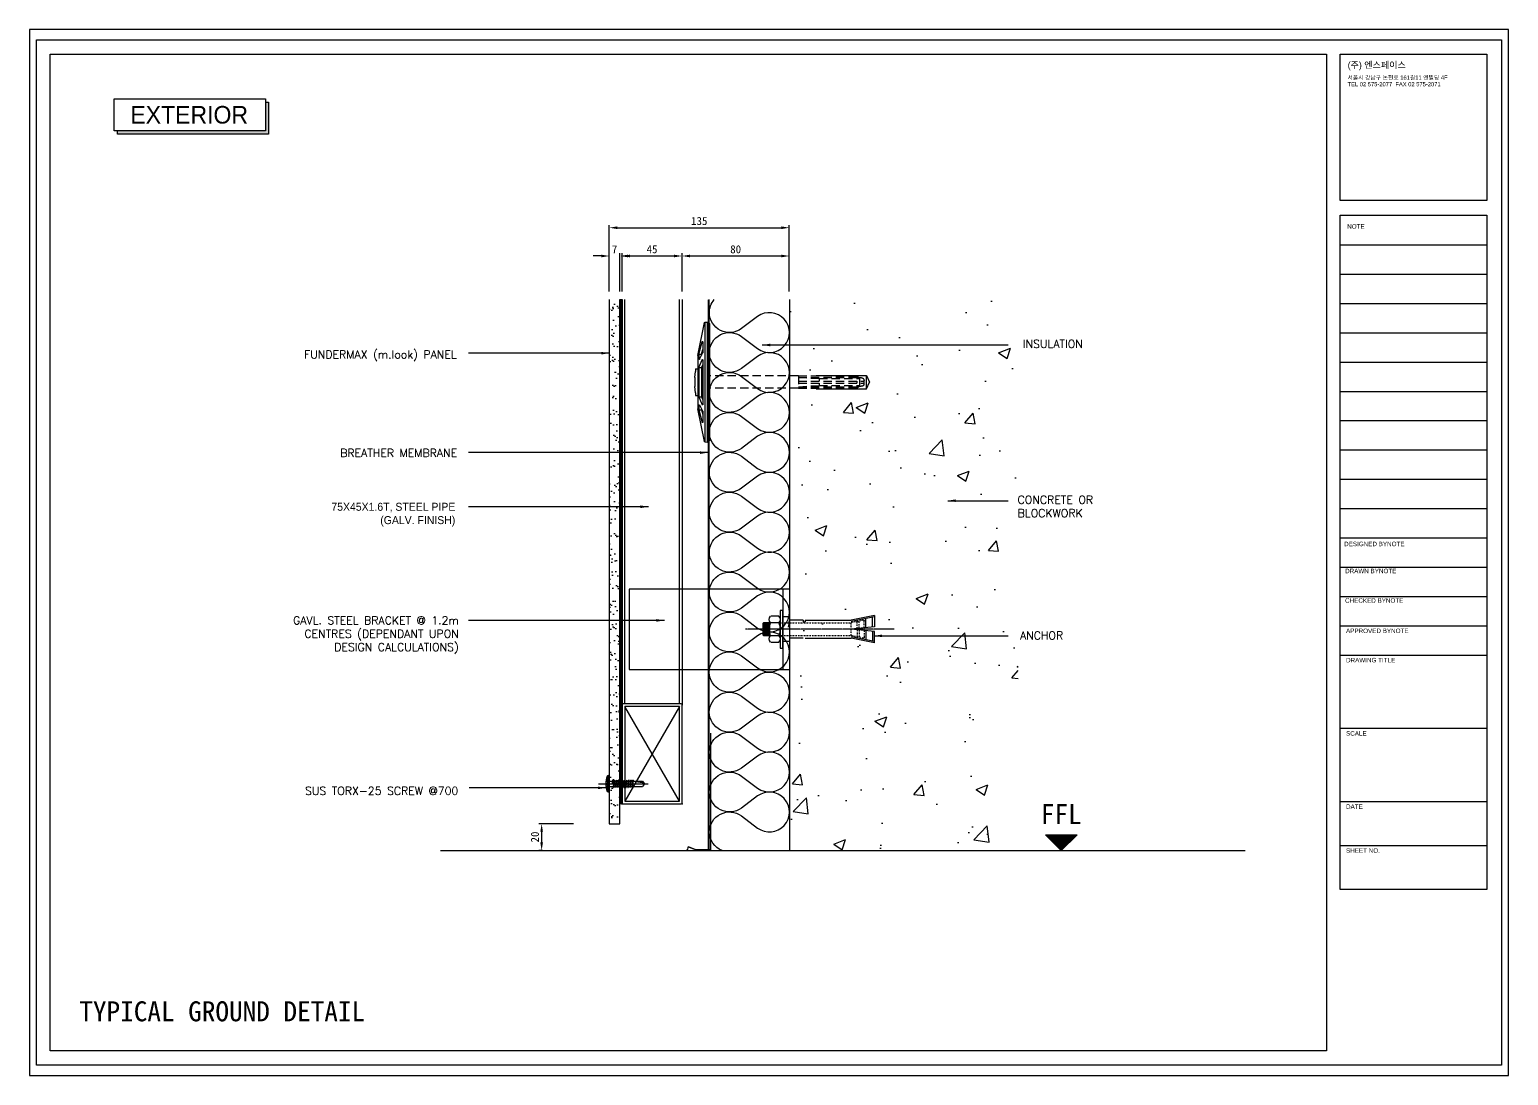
# Model space of a CAD drawing. Header units: millimetres. Extents: x 6755 to 21493, y 282 to 5565.
# Drawn here: x 7863 to 8972, y 282 to 1066 of the extents above; entities that cross this region are included whole.
import ezdxf
from ezdxf.enums import TextEntityAlignment as Align

# ---------------------------------------------------------------- set-up
doc = ezdxf.new("R2010")
doc.units = ezdxf.units.MM
doc.header["$MEASUREMENT"] = 0
for name, pattern in [('CENTER', [7.75, 7.25, -0.25, 0, -0.25]), ('DASHDOTX2', [2, 1, -0.5, 0, -0.5]), ('HIDDEN', [0.375, 0.25, -0.125])]:
    doc.linetypes.add(name, pattern=pattern)
for name, color, linetype in [('2', 2, 'Continuous'), ('3', 3, 'Continuous'), ('Bolt', 1, 'Continuous'), ('BREATHER', 150, 'Continuous'), ('DIM', 1, 'Continuous'), ('Dims', 1, 'Continuous'), ('Dämmstoff Miwo', 6, 'Continuous'), ('INSULATION', 2, 'Continuous'), ('Pressings', 3, 'Continuous'), ('Structure', 6, 'Continuous'), ('Vermin Mesh', 7, 'Continuous')]:
    doc.layers.add(name, color=color, linetype=linetype)
for name, color, linetype, true_color in [('4', 4, 'Continuous', 0x00ffff), ('Components', 7, 'Continuous', 0x000000), ('nt', 7, 'Continuous', 0x994c00), ('NT Panel', 7, 'Continuous', 0xbfff7f), ('TE 07', 7, 'Continuous', 0x000000), ('TEXT', 2, 'Continuous', 0xffff00)]:
    doc.layers.add(name, color=color, linetype=linetype, true_color=true_color)
doc.styles.add('Arial', font='arial.ttf')
doc.styles.add('HY울릉도L', font='Dotum.ttf')
doc.styles.add('style1', font='simplex.shx')
doc.dimstyles.new('Telling', dxfattribs={"dimscale": 2, "dimtxt": 3, "dimasz": 3, "dimexe": 1, "dimexo": 3, "dimgap": 1, "dimtad": 1, "dimdec": 1, "dimrnd": 1, "dimdsep": 46, "dimtxsty": 'Standard', "dimcen": 3, "dimclrd": 1, "dimclre": 1, "dimclrt": 2, "dimadec": 0, "dimazin": 0, "dimtfac": 1, "dimtdec": 1, "dimtofl": 0, "dimtmove": 0, "dimatfit": 0, "dimfxl": 1, "dimtolj": 1, "dimtzin": 0, "dimlwe": -1, "dimarcsym": 0})

# ---------------------------------------------------------------- blocks, each defined once
blk = doc.blocks.new('AL-TEMPLATE')
at = {"color": 9, "true_color": 0xc0c0c0}
for p, q in [((2716.82, 1392.97), (2800.02, 1392.97)), ((2716.82, 1376.33), (2800.02, 1376.33)), ((2716.82, 1359.69), (2800.02, 1359.69)), ((2716.82, 1343.05), (2800.02, 1343.05)), ((2716.82, 1326.41), (2800.02, 1326.41)), ((2716.82, 1309.77), (2800.02, 1309.77)), ((2716.82, 1293.13), (2800.02, 1293.13)), ((2716.82, 1276.49), (2800.02, 1276.49)), ((2716.82, 1259.85), (2800.02, 1259.85)), ((2716.82, 1243.21), (2800.02, 1243.21)), ((2716.82, 1209.93), (2800.02, 1209.93)), ((2716.82, 1193.29), (2800.02, 1193.29)), ((2716.82, 1176.65), (2800.02, 1176.65)), ((2716.82, 1118.41), (2800.02, 1118.41)), ((2716.82, 1076.81), (2800.02, 1076.81)), ((2716.82, 1051.85), (2800.02, 1051.85))]:
    blk.add_line(p, q, dxfattribs=at)
for points in [[(1976.34, 1509.45), (2808.34, 1509.45), (2808.34, 927.05), (1976.34, 927.05)], [(2716.82, 1501.32), (2800.02, 1501.32), (2800.02, 1418.12), (2716.82, 1418.12)], [(2716.82, 1409.8), (2800.02, 1409.8), (2800.02, 1026.89), (2716.82, 1026.89)]]:
    blk.add_lwpolyline(points, close=True, dxfattribs=at)
for points in [[(2716.82, 1226.57), (2800.02, 1226.57)], [(2716.82, 1160.01), (2800.02, 1160.01)]]:
    blk.add_lwpolyline(points, dxfattribs=at)
at = {"layer": 'nt', "color": 254, "linetype": 'Continuous', "true_color": 0xd6d6d6}
blk.add_lwpolyline([(1972.34, 1515.25), (1972.34, 921.25), (2812.34, 921.25), (2812.34, 1515.25)], close=True, dxfattribs=at)
at = {"layer": 'TE 07'}
blk.add_lwpolyline([(1984.07, 1501.32), (2709.08, 1501.32), (2709.08, 935.18), (1984.07, 935.18)], close=True, dxfattribs=at)
at = {"color": 150, "true_color": 0x007fff, "insert": (2721.06, 1496.93), "char_height": 3.6698, "width": 35.1369, "attachment_point": 1, "line_spacing_factor": 0.963855}
blk.add_mtext('\\fExpo M;(주) 엔스페이스', dxfattribs=at)
at = {"color": 7, "true_color": 0xffffff, "insert": (2720.94, 1489.17), "char_height": 2.3487, "width": 61.8214, "attachment_point": 1, "line_spacing_factor": 0.963855, "style": 'Arial'}
blk.add_mtext('\\fArial;서울시 강남구 논현로 161길11 엔빌딩 4F\\PTEL 02 575-2077  FAX 02 575-2071', dxfattribs=at)
at = {"color": 9, "true_color": 0xc0c0c0, "char_height": 2.5559, "attachment_point": 1, "line_spacing_factor": 0.963855}
for s, insert, width in [('\\fArial;NOTE', (2720.76, 1404.73), 11.9173), ('\\fArial;DESIGNED BYNOTE', (2719.01, 1224.39), 36.0906), ('\\fArial;DRAWN BYNOTE', (2719.56, 1209.04), 30.9788), ('\\fArial;CHECKED BYNOTE', (2719.56, 1192.25), 35.0282), ('\\fArial;APPROVED BYNOTE', (2720.1, 1175.04), 37.5533), ('\\fArial;DRAWING TITLE', (2720.1, 1158.4), 29.8086), ('\\fArial;SCALE', (2720.1, 1116.8), 13.8111), ('\\fArial;DATE', (2720.1, 1075.2), 11.517), ('\\fArial;SHEET NO.', (2720.1, 1050.24), 21.1247)]:
    blk.add_mtext(s, dxfattribs=dict(at, insert=insert, width=width))
blk = doc.blocks.new('Invert_Level')
at = {"layer": 'TEXT'}
h = blk.add_hatch(dxfattribs=at)
h.set_pattern_fill('ANSI31', color=256, scale=0.005, style=0)
h.set_pattern_definition([(45, (-30.990377, 6.33909), (-0.01122532, 0.01122532), [])])
h.paths.add_polyline_path([(1.98, 1.96), (-1.98, 1.96), (0, 0)])
for p, q in [((-1.98, 1.96), (1.98, 1.96)), ((-1.98, 1.96), (0, 0)), ((0, 0), (1.98, 1.96)), ((-4.95, 0), (4.95, 0))]:
    blk.add_line(p, q, dxfattribs=at)
for tag, p in [('INVERTOF', (0, 7.74)), ('00.000', (0, 3.3))]:
    blk.add_attdef(tag, text='', height=2.5, dxfattribs=at).set_placement(p, align=Align.CENTER)
blk = doc.blocks.new('*D84')
at = {"layer": 'Defpoints', "color": 0, "transparency": 16777216}
for p in [(8277.2, 470.9), (8247.3, 450.9), (8253.9, 450.9)]:
    blk.add_point(p, dxfattribs=at)
at = {"layer": 'Dims', "color": 1, "transparency": 16777216}
for p, q in [((8271.2, 470.9), (8245.3, 470.9)), ((8247.9, 450.9), (8245.3, 450.9))]:
    blk.add_line(p, q, dxfattribs=at)
at = {"layer": 'Dims', "color": 1, "lineweight": -2, "transparency": 16777216}
blk.add_line((8247.3, 464.9), (8247.3, 456.9), dxfattribs=at)
at = {"layer": 'Dims', "color": 1, "transparency": 16777216}
for points in [[(8246.3, 464.9), (8248.3, 464.9), (8247.3, 470.9)], [(8246.3, 456.9), (8248.3, 456.9), (8247.3, 450.9)]]:
    blk.add_solid(points, dxfattribs=at)
at = {"layer": 'Dims', "color": 2, "transparency": 16777216, "insert": (8242.3, 461), "char_height": 6, "attachment_point": 5, "rotation": 90}
blk.add_mtext('\\A1;20', dxfattribs=at)
blk = doc.blocks.new('al-anchor')
at = {"layer": 'Bolt', "linetype": 'CENTER'}
blk.add_line((450.1, 842.4), (450.1, 731), dxfattribs=at)
at = {"layer": 'Bolt'}
for p, q in [((439.9, 827.7), (443.4, 810.2)), ((439.9, 827.7), (448.5, 827.7)), ((440.8, 827.7), (444.3, 810.3)), ((448.6, 826.2), (441.2, 826.2)), ((449.1, 821.3), (442.1, 821.3)), ((448.5, 827.7), (450.1, 810.2)), ((451.8, 827.7), (450.1, 810.2)), ((451.2, 821.3), (458.2, 821.3)), ((451.7, 826.2), (459.1, 826.2)), ((460.4, 827.7), (451.8, 827.7)), ((459.4, 827.7), (455.9, 810.3)), ((460.4, 827.7), (456.9, 810.3)), ((443.4, 775.8), (443.4, 810.2)), ((456.9, 775.8), (456.9, 810.3)), ((443.4, 774.2), (443.4, 763.9)), ((455.7, 774.2), (455.7, 775.8)), ((456.9, 775.8), (455.7, 775.8)), ((456.9, 774.2), (455.7, 774.2)), ((456.9, 774.2), (456.9, 763.9)), ((440.4, 749.9), (440.4, 755.9)), ((440.9, 763.9), (440.9, 758.9)), ((459.4, 763.9), (440.9, 763.9)), ((445.4, 744.4), (445.4, 755.9)), ((454.9, 755.9), (454.9, 744.4)), ((459.4, 763.9), (459.4, 758.9)), ((459.9, 755.9), (459.9, 749.9)), ((454.9, 748.9), (445.4, 748.9)), ((454.9, 748.4), (445.4, 748.4)), ((454.9, 747.9), (445.4, 747.9)), ((454.9, 747.4), (445.4, 747.4)), ((454.9, 746.9), (445.4, 746.9)), ((454.9, 746.4), (445.4, 746.4)), ((454.9, 745.9), (445.4, 745.9)), ((454.9, 745.4), (445.4, 745.4)), ((454.9, 744.9), (445.4, 744.9)), ((454.9, 744.4), (445.4, 744.4)), ((445.4, 744.4), (445.9, 743.9)), ((454.4, 743.9), (445.9, 743.9)), ((454.4, 743.9), (454.9, 744.4))]:
    blk.add_line(p, q, dxfattribs=at)
at = {"layer": 'Bolt', "linetype": 'DASHDOTX2'}
for p, q in [((443.5, 819.5), (445.3, 810.3)), ((449.2, 820), (444, 820)), ((449.6, 816.1), (444.1, 816.1)), ((449.7, 814.8), (444.4, 814.8)), ((445.4, 755.9), (445.4, 810.2)), ((445.4, 810.2), (454.9, 810.2)), ((450.6, 814.8), (455.9, 814.8)), ((450.7, 816.1), (456.1, 816.1)), ((451.1, 820), (456.3, 820)), ((454.9, 755.9), (454.9, 810.2)), ((456.8, 819.5), (455, 810.3))]:
    blk.add_line(p, q, dxfattribs=at)
at = {"layer": 'Bolt'}
blk.add_lwpolyline([(436, 758.9), (464, 758.9), (464, 756.9), (436, 756.9)], close=True, dxfattribs=at)
at = {"layer": 'Bolt', "linetype": 'DASHDOTX2'}
for centre, start, end in [((444, 819.5), 91.5299, 176.3045), ((456.3, 819.5), 3.6955, 88.4701)]:
    blk.add_arc(centre, 0.513, start, end, dxfattribs=at)
at = {"layer": 'Bolt'}
for centre, radius, start, end in [((442.9, 753.3), 3.58, 45.683, 134.317), ((450.1, 745.3), 11.6, 65.7903, 114.2097), ((457.4, 753.3), 3.58, 45.683, 134.317), ((442.9, 752.4), 3.58, 225.683, 314.317), ((450.1, 760.4), 11.6, 245.7903, 294.2097), ((457.4, 752.4), 3.58, 225.683, 314.317)]:
    blk.add_arc(centre, radius, start, end, dxfattribs=at)
blk = doc.blocks.new('Insulation Anchor')
at = {"layer": 'Components'}
for p, q in [((23834.6, 1327.2), (23832.3, 1322.3)), ((23834.6, 1317.3), (23832.3, 1322.3)), ((23834.6, 1317.3), (23834.6, 1327.2)), ((23872.3, 1327.2), (23834.6, 1327.2)), ((23872.3, 1317.3), (23834.6, 1317.3))]:
    blk.add_line(p, q, dxfattribs=at)
for points in [[(23953.9, 1367.3), (23952.3, 1366.3)], [(23952.3, 1366.3), (23952.3, 1278.3)], [(23953.9, 1367.3), (23953.9, 1277.3)], [(23955.6, 1367.2), (23953.9, 1367.3)], [(23955.6, 1367.2), (23955.6, 1277.5)], [(23955.9, 1366.9), (23955.9, 1366.9), (23955.9, 1366.9), (23955.9, 1367), (23955.8, 1367), (23955.8, 1367.1), (23955.7, 1367.1), (23955.6, 1367.2)], [(23960.9, 1342.3), (23955.9, 1366.9)], [(23957.8, 1352.5), (23957.8, 1352.5), (23957.8, 1352.6), (23957.8, 1352.7), (23957.7, 1352.7), (23957.6, 1352.7), (23957.6, 1352.7), (23957.5, 1352.7), (23957.4, 1352.6), (23957.3, 1352.5), (23957.3, 1352.5)], [(23957.3, 1352.5), (23957.3, 1344.1)], [(23958.2, 1343.1), (23957.3, 1346.6)], [(23957.3, 1344.1), (23957.4, 1343.9)], [(23959.7, 1339.4), (23957.4, 1343.9)], [(23960.1, 1343.1), (23957.8, 1352.5)], [(23958.2, 1343.1), (23958.2, 1342.4)], [(23960.1, 1343.1), (23958.2, 1343.1)], [(23960.1, 1343.1), (23960.1, 1339.5)], [(23960.9, 1342.3), (23960.9, 1302.3)], [(23957.8, 1339), (23957.8, 1339), (23957.8, 1339.1), (23957.7, 1339.1), (23957.7, 1339.2), (23957.6, 1339.2), (23957.6, 1339.2), (23957.5, 1339.2), (23957.5, 1339.1), (23957.4, 1339.1), (23957.4, 1339), (23957.3, 1339), (23957.3, 1339), (23957.3, 1338.9)], [(23957.3, 1338.9), (23957.3, 1305.3)], [(23960.1, 1333.1), (23958.2, 1333.1), (23957.3, 1335.3)], [(23960.1, 1333.1), (23957.8, 1339)], [(23958.2, 1333.1), (23958.2, 1311.2)], [(23959.7, 1339.4), (23959.7, 1339.4), (23959.7, 1339.3), (23959.8, 1339.3), (23959.8, 1339.3), (23959.9, 1339.3), (23960, 1339.3), (23960, 1339.3), (23960, 1339.3), (23960, 1339.4), (23960.1, 1339.4), (23960.1, 1339.5), (23960.1, 1339.5)], [(23960.1, 1333.1), (23960.1, 1311.2)], [(23962.6, 1332.3), (23960.9, 1332.3)], [(23962.6, 1332.3), (23962.6, 1330.3)], [(23958.2, 1327.2), (23957.3, 1327.2)], [(23963.1, 1325.6), (23962.6, 1330.3)], [(23963.1, 1325.6), (23963.1, 1318.9)], [(23958.2, 1317.4), (23957.3, 1317.4)], [(23960.1, 1311.2), (23958.2, 1311.2), (23957.3, 1309)], [(23960.1, 1311.2), (23957.8, 1305.2)], [(23962.6, 1312.3), (23960.9, 1312.3)], [(23962.6, 1314.3), (23963.1, 1318.9)], [(23962.6, 1314.3), (23962.6, 1312.3)], [(23955.9, 1277.7), (23960.9, 1302.3)], [(23957.3, 1305.3), (23957.3, 1305.2), (23957.4, 1305.2), (23957.4, 1305.1), (23957.5, 1305.1), (23957.5, 1305.1), (23957.6, 1305.1), (23957.6, 1305.1), (23957.7, 1305.1), (23957.7, 1305.1), (23957.8, 1305.1), (23957.8, 1305.2)], [(23960.1, 1301.4), (23958.2, 1301.4), (23957.3, 1297.9)], [(23957.4, 1300.6), (23957.3, 1300.4)], [(23957.3, 1300.4), (23957.3, 1292.2)], [(23959.7, 1305.1), (23957.4, 1300.6)], [(23960.1, 1301.4), (23957.8, 1292.1)], [(23958.2, 1302.3), (23958.2, 1301.4)], [(23960.1, 1305), (23960.1, 1305.1), (23960.1, 1305.1), (23960, 1305.2), (23960, 1305.2), (23960, 1305.3), (23959.9, 1305.3), (23959.8, 1305.3), (23959.8, 1305.2), (23959.7, 1305.2), (23959.7, 1305.2), (23959.7, 1305.1)], [(23960.1, 1305), (23960.1, 1301.4)], [(23957.3, 1292.2), (23957.3, 1292.1), (23957.3, 1292), (23957.4, 1292), (23957.4, 1291.9), (23957.5, 1291.9), (23957.5, 1291.9), (23957.6, 1291.9), (23957.6, 1291.9), (23957.7, 1291.9), (23957.7, 1291.9), (23957.8, 1291.9), (23957.8, 1292), (23957.8, 1292), (23957.8, 1292.1)], [(23955.6, 1277.5), (23953.9, 1277.3), (23952.3, 1278.3)], [(23955.6, 1277.5), (23955.7, 1277.5), (23955.8, 1277.5), (23955.8, 1277.5), (23955.9, 1277.5), (23955.9, 1277.6), (23955.9, 1277.6), (23955.9, 1277.7)]]:
    blk.add_lwpolyline(points, dxfattribs=at)
at = {"layer": 'Components', "linetype": 'HIDDEN', "ltscale": 25}
for points in [[(23838.4, 1325.6), (23838.3, 1325.5), (23838.2, 1325.5), (23838.1, 1325.5), (23838, 1325.5), (23837.9, 1325.5), (23837.8, 1325.4), (23837.7, 1325.4), (23837.6, 1325.3), (23837.5, 1325.3), (23837.4, 1325.3), (23837.3, 1325.2), (23837.3, 1325.2), (23837.2, 1325.1), (23837.1, 1325.1), (23837.1, 1325), (23837, 1324.9), (23836.9, 1324.9), (23836.8, 1324.8), (23836.8, 1324.7), (23836.7, 1324.6), (23836.7, 1324.6), (23836.6, 1324.5), (23836.6, 1324.4), (23836.6, 1324.3), (23836.5, 1324.2), (23836.5, 1324.1), (23836.4, 1324), (23836.4, 1323.9), (23836.4, 1323.9), (23836.4, 1323.7), (23836.3, 1323.7), (23836.3, 1323.5)], [(23836.3, 1321), (23836.3, 1320.9), (23836.4, 1320.8), (23836.4, 1320.8), (23836.4, 1320.6), (23836.4, 1320.5), (23836.5, 1320.5), (23836.5, 1320.3), (23836.6, 1320.3), (23836.6, 1320.2), (23836.6, 1320), (23836.7, 1320), (23836.7, 1319.9), (23836.8, 1319.8), (23836.8, 1319.8), (23836.9, 1319.7), (23837, 1319.6), (23837.1, 1319.6), (23837.1, 1319.5), (23837.2, 1319.4), (23837.3, 1319.3), (23837.3, 1319.3), (23837.4, 1319.3), (23837.5, 1319.2), (23837.6, 1319.2), (23837.7, 1319.1), (23837.8, 1319.1), (23837.9, 1319.1), (23838, 1319.1), (23838.1, 1319.1), (23838.2, 1319.1), (23838.3, 1319.1), (23838.4, 1319.1)], [(23836.4, 1323.5), (23836.4, 1321)], [(23885.5, 1323), (23836.4, 1323)], [(23885.5, 1321.5), (23836.4, 1321.5)], [(23839.8, 1325.6), (23838.4, 1325.6)], [(23841.8, 1326.7), (23839.8, 1325.5)], [(23841.8, 1325.8), (23839.8, 1325.2)], [(23839.8, 1325.5), (23839.8, 1319.1)], [(23870, 1324.9), (23839.8, 1324.9)], [(23870, 1319.8), (23839.8, 1319.8)], [(23885.5, 1327), (23841.8, 1326.7)], [(23841.8, 1326.7), (23841.8, 1326.7)], [(23885.5, 1325.8), (23841.8, 1325.8)], [(23841.8, 1325.8), (23841.8, 1324.9)], [(23841.8, 1323), (23841.8, 1321.5)], [(23841.8, 1319.8), (23841.8, 1318.7)], [(23885.5, 1325.8), (23870, 1324.9)], [(23870, 1324.9), (23870, 1323)], [(23870, 1321.5), (23870, 1319.8)], [(23885.5, 1318.7), (23870, 1319.8)], [(23885.5, 1327), (23952.3, 1327)], [(23885.5, 1327), (23885.5, 1317.5)], [(23839.8, 1319.1), (23838.4, 1319.1)], [(23841.8, 1318.7), (23839.8, 1319.3)], [(23841.8, 1317.9), (23839.8, 1319.1)], [(23885.5, 1318.7), (23841.8, 1318.7)], [(23885.5, 1317.6), (23841.8, 1317.9)], [(23841.8, 1317.9), (23841.8, 1317.9)], [(23885.5, 1317.6), (23952.3, 1317.6)]]:
    blk.add_lwpolyline(points, dxfattribs=at)
blk = doc.blocks.new('75-45_pipe')
at = {"layer": '3', "color": 4}
for p, q in [((-3668.1, 5689.5), (-3739.1, 5648.5)), ((-3739.1, 5689.5), (-3668.1, 5648.5))]:
    blk.add_line(p, q, dxfattribs=at)
blk.add_lwpolyline([(-3740.1, 5646.5), (-3667.1, 5646.5, 0.414214), (-3666.1, 5647.5), (-3666.1, 5690.5, 0.414214), (-3667.1, 5691.5), (-3740.1, 5691.5, 0.414214), (-3741.1, 5690.5), (-3741.1, 5647.5, 0.414214)], format="xyb", close=True, dxfattribs=at)
blk.add_lwpolyline([(-3739.1, 5648.5), (-3668.1, 5648.5), (-3668.1, 5689.5), (-3739.1, 5689.5)], close=True, dxfattribs=at)
at = {"layer": 'DIM'}
for p in [(-3741.1, 5691.5), (-3666.1, 5691.5), (-3741.1, 5646.5), (-3666.1, 5646.5)]:
    blk.add_point(p, dxfattribs=at)
blk = doc.blocks.new('*D115')
at = {"layer": 'Defpoints', "color": 0, "transparency": 16777216}
for p in [(8306, 896.6), (8298, 863.9), (8306, 863.9)]:
    blk.add_point(p, dxfattribs=at)
at = {"layer": 'Dims', "color": 1, "transparency": 16777216}
for p, q in [((8298, 869.9), (8298, 898.6)), ((8306, 869.9), (8306, 898.6))]:
    blk.add_line(p, q, dxfattribs=at)
at = {"layer": 'Dims', "color": 1, "lineweight": -2, "transparency": 16777216}
for p, q in [((8292, 896.6), (8286, 896.6)), ((8312, 896.6), (8318, 896.6))]:
    blk.add_line(p, q, dxfattribs=at)
at = {"layer": 'Dims', "color": 1, "transparency": 16777216}
for points in [[(8292, 897.6), (8292, 895.6), (8298, 896.6)], [(8312, 897.6), (8312, 895.6), (8306, 896.6)]]:
    blk.add_solid(points, dxfattribs=at)
at = {"layer": 'Dims', "color": 2, "transparency": 16777216, "insert": (8302, 901.6), "char_height": 6, "attachment_point": 5}
blk.add_mtext('\\A1;7', dxfattribs=at)
blk = doc.blocks.new('*D116')
at = {"layer": 'Defpoints', "color": 0, "transparency": 16777216}
for p in [(8352.6, 896.6), (8307.6, 863.9), (8352.6, 863.9)]:
    blk.add_point(p, dxfattribs=at)
at = {"layer": 'Dims', "color": 1, "transparency": 16777216}
for p, q in [((8307.6, 869.9), (8307.6, 898.6)), ((8352.6, 869.9), (8352.6, 898.6))]:
    blk.add_line(p, q, dxfattribs=at)
at = {"layer": 'Dims', "color": 1, "lineweight": -2, "transparency": 16777216}
blk.add_line((8313.6, 896.6), (8346.6, 896.6), dxfattribs=at)
at = {"layer": 'Dims', "color": 1, "transparency": 16777216}
for points in [[(8313.6, 897.6), (8313.6, 895.6), (8307.6, 896.6)], [(8346.6, 897.6), (8346.6, 895.6), (8352.6, 896.6)]]:
    blk.add_solid(points, dxfattribs=at)
at = {"layer": 'Dims', "color": 2, "transparency": 16777216, "insert": (8330.1, 901.6), "char_height": 6, "attachment_point": 5}
blk.add_mtext('\\A1;45', dxfattribs=at)
blk = doc.blocks.new('*D117')
at = {"layer": 'Defpoints', "color": 0, "transparency": 16777216}
for p in [(8433, 896.6), (8352.6, 864.5), (8433, 864.5)]:
    blk.add_point(p, dxfattribs=at)
at = {"layer": 'Dims', "color": 1, "transparency": 16777216}
for p, q in [((8352.6, 870.5), (8352.6, 898.6)), ((8433, 870.5), (8433, 898.6))]:
    blk.add_line(p, q, dxfattribs=at)
at = {"layer": 'Dims', "color": 1, "lineweight": -2, "transparency": 16777216}
blk.add_line((8358.6, 896.6), (8427, 896.6), dxfattribs=at)
at = {"layer": 'Dims', "color": 1, "transparency": 16777216}
for points in [[(8358.6, 897.6), (8358.6, 895.6), (8352.6, 896.6)], [(8427, 897.6), (8427, 895.6), (8433, 896.6)]]:
    blk.add_solid(points, dxfattribs=at)
at = {"layer": 'Dims', "color": 2, "transparency": 16777216, "insert": (8392.8, 901.6), "char_height": 6, "attachment_point": 5}
blk.add_mtext('\\A1;80', dxfattribs=at)
blk = doc.blocks.new('*D118')
at = {"layer": 'Defpoints', "color": 0, "transparency": 16777216}
for p in [(8433, 917.8), (8298, 863.9), (8433, 863.9)]:
    blk.add_point(p, dxfattribs=at)
at = {"layer": 'Dims', "color": 1, "transparency": 16777216}
for p, q in [((8298, 869.9), (8298, 919.8)), ((8433, 869.9), (8433, 919.8))]:
    blk.add_line(p, q, dxfattribs=at)
at = {"layer": 'Dims', "color": 1, "lineweight": -2, "transparency": 16777216}
blk.add_line((8304, 917.8), (8427, 917.8), dxfattribs=at)
at = {"layer": 'Dims', "color": 1, "transparency": 16777216}
for points in [[(8304, 918.8), (8304, 916.8), (8298, 917.8)], [(8427, 918.8), (8427, 916.8), (8433, 917.8)]]:
    blk.add_solid(points, dxfattribs=at)
at = {"layer": 'Dims', "color": 2, "transparency": 16777216, "insert": (8365.5, 922.8), "char_height": 6, "attachment_point": 5}
blk.add_mtext('\\A1;135', dxfattribs=at)
blk = doc.blocks.new('SDS')
at = {"layer": 'Bolt', "linetype": 'ByBlock'}
h = blk.add_hatch(color=256, dxfattribs=at)
edge = h.paths.add_edge_path()
edge.add_ellipse((2174.7, 2125), major_axis=(0.122, 0.122), ratio=1, start_angle=227.4952, end_angle=310.1753, ccw=False)
edge.add_line((2174.7, 2124.8), (2174.2, 2124.8))
edge.add_ellipse((2174.2, 2125.2), major_axis=(-0.273, 0.273), ratio=1, start_angle=58.6705, end_angle=131.9754, ccw=False)
edge.add_ellipse((2189.6, 2130.8), major_axis=(11.8, 11.8), ratio=1, start_angle=143.5595, end_angle=154.9155, ccw=False)
edge.add_line((2173.1, 2128.3), (2173.9, 2128.3))
edge.add_line((2173.9, 2128.3), (2174.5, 2130.8))
edge.add_line((2174.5, 2130.8), (2173.9, 2133.3))
edge.add_line((2173.9, 2133.3), (2173.1, 2133.3))
edge.add_ellipse((2189.6, 2130.8), major_axis=(-11.8, 11.8), ratio=1, start_angle=25.0886, end_angle=36.4366, ccw=False)
edge.add_ellipse((2174.2, 2136.4), major_axis=(-0.273, 0.273), ratio=1, start_angle=-41.9754, end_angle=31.5885, ccw=False)
edge.add_line((2174.2, 2136.8), (2174.7, 2136.8))
edge.add_ellipse((2174.7, 2136.7), major_axis=(0.122, 0.122), ratio=1, start_angle=319.8247, end_angle=402.5048, ccw=False)
edge.add_line((2174.9, 2136.7), (2174.9, 2125))
for points in [[(2178.2, 2133.5), (2177.9, 2130.8), (2177.8, 2130.7), (2177.8, 2130.8), (2178.1, 2133.6), (2178.2, 2133.6)], [(2179.4, 2133.6), (2179.4, 2133.6), (2179.4, 2133.6), (2179.4, 2133.5), (2178.8, 2128.1), (2178.7, 2128.1), (2178.7, 2128.1)], [(2180.9, 2133.6), (2180.9, 2133.6), (2181, 2133.6), (2181, 2133.5), (2180.3, 2128.1), (2180.3, 2128.1), (2180.2, 2128.1)], [(2182.4, 2133.6), (2182.5, 2133.6), (2182.5, 2133.6), (2182.5, 2133.5), (2181.9, 2128.1), (2181.8, 2128.1), (2181.8, 2128.1)], [(2184, 2133.6), (2184, 2133.6), (2184, 2133.6), (2184.1, 2133.5), (2183.4, 2128.1), (2183.4, 2128.1), (2183.3, 2128.1)], [(2185.5, 2133.6), (2185.6, 2133.6), (2185.6, 2133.6), (2185.6, 2133.5), (2185, 2128.1), (2184.9, 2128.1), (2184.9, 2128.1)], [(2187.1, 2133.6), (2187.1, 2133.6), (2187.1, 2133.6), (2187.2, 2133.5), (2186.5, 2128.1), (2186.5, 2128.1), (2186.4, 2128.1)], [(2188.6, 2133.6), (2188.7, 2133.6), (2188.7, 2133.6), (2188.7, 2133.5), (2188.1, 2128.1), (2188, 2128.1), (2187.9, 2128.1)], [(2190.1, 2133.6), (2190.2, 2133.6), (2190.2, 2133.6), (2190.2, 2133.5), (2189.6, 2128.1), (2189.5, 2128.1), (2189.5, 2128.1)], [(2191.7, 2133.6), (2191.7, 2133.6), (2191.8, 2133.6), (2191.8, 2133.5), (2191.1, 2128.1), (2191.1, 2128.1), (2191, 2128.1)], [(2193.2, 2133.6), (2193.3, 2133.6), (2193.3, 2133.6), (2193.3, 2133.5), (2192.7, 2128.1), (2192.6, 2128.1), (2192.6, 2128.1)]]:
    blk.add_hatch(color=256, dxfattribs=at).paths.add_polyline_path(points)
at = {"layer": 'Bolt', "linetype": 'CENTER', "ltscale": 10}
blk.add_line((2167.4, 2130.8), (2204.6, 2130.8), dxfattribs=at)
at = {"layer": 'Bolt'}
for p, q in [((2176.2, 2132.8), (2177.9, 2132.8)), ((2177.8, 2130.8), (2178.1, 2133.6)), ((2177.8, 2130.8), (2177.9, 2132.8)), ((2178.1, 2133.6), (2177.9, 2132.8)), ((2177.9, 2130.8), (2178.2, 2133.5)), ((2177.9, 2130.8), (2178.4, 2132.8)), ((2178.2, 2133.6), (2178.4, 2132.8)), ((2178.4, 2132.8), (2179.1, 2132.8)), ((2178.5, 2128.8), (2179.1, 2132.8)), ((2178.7, 2128.1), (2179.4, 2133.6)), ((2178.8, 2128.1), (2179.5, 2133.5)), ((2179, 2128.8), (2179.6, 2132.8)), ((2179.3, 2133.6), (2179.1, 2132.8)), ((2179.4, 2133.6), (2179.6, 2132.8)), ((2179.6, 2132.8), (2180.4, 2132.8)), ((2179.6, 2132.8), (2180.7, 2132.8)), ((2180, 2128.8), (2180.7, 2132.8)), ((2180.2, 2128.1), (2180.9, 2133.6)), ((2180.3, 2128.1), (2181, 2133.5)), ((2180.5, 2128.8), (2181.2, 2132.8)), ((2180.9, 2133.6), (2180.7, 2132.8)), ((2181, 2133.6), (2181.2, 2132.8)), ((2181.2, 2132.8), (2181.9, 2132.8)), ((2181.2, 2132.8), (2182.2, 2132.8)), ((2181.6, 2128.8), (2182.2, 2132.8)), ((2181.8, 2128.1), (2182.4, 2133.6)), ((2181.9, 2128.1), (2182.5, 2133.5)), ((2182.1, 2128.8), (2182.7, 2132.8)), ((2182.4, 2133.6), (2182.2, 2132.8)), ((2182.5, 2133.6), (2182.7, 2132.8)), ((2182.7, 2132.8), (2183.4, 2132.8)), ((2182.7, 2132.8), (2183.7, 2132.8)), ((2183.1, 2128.8), (2183.7, 2132.8)), ((2183.3, 2128.1), (2184, 2133.6)), ((2183.4, 2128.1), (2184.1, 2133.5)), ((2183.6, 2128.8), (2184.2, 2132.8)), ((2183.9, 2133.6), (2183.7, 2132.8)), ((2184, 2133.6), (2184.2, 2132.8)), ((2184.2, 2132.8), (2185, 2132.8)), ((2184.2, 2132.8), (2185.3, 2132.8)), ((2184.7, 2128.8), (2185.3, 2132.8)), ((2184.9, 2128.1), (2185.5, 2133.6)), ((2185, 2128.1), (2185.6, 2133.5)), ((2185.2, 2128.8), (2185.8, 2132.8)), ((2185.5, 2133.6), (2185.3, 2132.8)), ((2185.6, 2133.6), (2185.8, 2132.8)), ((2185.8, 2132.8), (2186.5, 2132.8)), ((2185.8, 2132.8), (2186.8, 2132.8)), ((2186.2, 2128.8), (2186.8, 2132.8)), ((2186.4, 2128.1), (2187.1, 2133.6)), ((2186.5, 2128.1), (2187.2, 2133.5)), ((2186.7, 2128.8), (2187.3, 2132.8)), ((2187, 2133.6), (2186.8, 2132.8)), ((2187.1, 2133.6), (2187.3, 2132.8)), ((2187.3, 2132.8), (2188.1, 2132.8)), ((2187.3, 2132.8), (2188.4, 2132.8)), ((2187.7, 2128.8), (2188.4, 2132.8)), ((2187.9, 2128.1), (2188.6, 2133.6)), ((2188.1, 2128.1), (2188.7, 2133.5)), ((2188.2, 2128.8), (2188.9, 2132.8)), ((2188.6, 2133.6), (2188.4, 2132.8)), ((2188.7, 2133.6), (2188.9, 2132.8)), ((2188.9, 2132.8), (2189.6, 2132.8)), ((2188.9, 2132.8), (2189.9, 2132.8)), ((2189.3, 2128.8), (2189.9, 2132.8)), ((2189.5, 2128.1), (2190.1, 2133.6)), ((2189.6, 2128.1), (2190.2, 2133.5)), ((2189.8, 2128.8), (2190.4, 2132.8)), ((2190.1, 2133.6), (2189.9, 2132.8)), ((2190.2, 2133.6), (2190.4, 2132.8)), ((2190.4, 2132.8), (2191.1, 2132.8)), ((2190.4, 2132.8), (2191.5, 2132.8)), ((2190.8, 2128.8), (2191.5, 2132.8)), ((2191, 2128.1), (2191.7, 2133.6)), ((2191.1, 2128.1), (2191.8, 2133.5)), ((2191.3, 2128.8), (2191.9, 2132.8)), ((2191.6, 2133.6), (2191.5, 2132.8)), ((2191.8, 2133.6), (2191.9, 2132.8)), ((2191.9, 2132.8), (2192.7, 2132.8)), ((2191.9, 2132.8), (2193, 2132.8)), ((2192.4, 2128.8), (2193, 2132.8)), ((2192.6, 2128.1), (2193.2, 2133.6)), ((2192.7, 2128.1), (2193.3, 2133.5)), ((2192.9, 2128.8), (2193.5, 2132.8)), ((2193.2, 2133.6), (2193, 2132.8)), ((2193, 2132.8), (2200.3, 2132.8)), ((2193.3, 2133.6), (2193.5, 2132.8)), ((2193.5, 2132.8), (2200, 2131.8)), ((2200, 2131.8), (2201.9, 2130.8)), ((2200.3, 2132.8), (2201.9, 2130.8)), ((2201.9, 2130.8), (2200.3, 2128.8)), ((2176.2, 2128.8), (2178.5, 2128.8)), ((2178.7, 2128.1), (2178.5, 2128.8)), ((2178.8, 2128.1), (2179, 2128.8)), ((2179, 2128.8), (2180, 2128.8)), ((2180.2, 2128.1), (2180, 2128.8)), ((2180.3, 2128.1), (2180.5, 2128.8)), ((2180.5, 2128.8), (2181.6, 2128.8)), ((2181.8, 2128.1), (2181.6, 2128.8)), ((2181.9, 2128.1), (2182.1, 2128.8)), ((2182.1, 2128.8), (2183.1, 2128.8)), ((2183.3, 2128.1), (2183.1, 2128.8)), ((2183.4, 2128.1), (2183.6, 2128.8)), ((2183.6, 2128.8), (2184.7, 2128.8)), ((2184.9, 2128.1), (2184.7, 2128.8)), ((2185, 2128.1), (2185.2, 2128.8)), ((2185.2, 2128.8), (2186.2, 2128.8)), ((2186.4, 2128.1), (2186.2, 2128.8)), ((2186.5, 2128.1), (2186.7, 2128.8)), ((2186.7, 2128.8), (2187.7, 2128.8)), ((2187.9, 2128.1), (2187.7, 2128.8)), ((2188.1, 2128.1), (2188.2, 2128.8)), ((2188.2, 2128.8), (2189.3, 2128.8)), ((2189.5, 2128.1), (2189.3, 2128.8)), ((2189.6, 2128.1), (2189.8, 2128.8)), ((2189.8, 2128.8), (2190.8, 2128.8)), ((2191, 2128.1), (2190.8, 2128.8)), ((2191.1, 2128.1), (2191.3, 2128.8)), ((2191.3, 2128.8), (2200.3, 2128.8)), ((2192.6, 2128.1), (2192.4, 2128.8)), ((2192.7, 2128.1), (2192.9, 2128.8))]:
    blk.add_line(p, q, dxfattribs=at)
for points in [[(2172.9, 2131.3), (2174.4, 2131.3)], [(2172.9, 2130.8), (2174.5, 2130.8)], [(2172.9, 2130.3), (2174.4, 2130.3)], [(2173, 2132.7), (2174, 2132.7)], [(2173, 2128.9), (2174, 2128.9)], [(2173.1, 2133.3), (2173.9, 2133.3)], [(2173.9, 2128.3), (2174.5, 2130.8), (2173.9, 2133.3)], [(2174.7, 2136.8), (2174.2, 2136.8)], [(2174.9, 2125), (2174.9, 2136.6)], [(2173.1, 2128.3), (2173.9, 2128.3)], [(2174.7, 2124.8), (2174.2, 2124.8)]]:
    blk.add_lwpolyline(points, dxfattribs=at)
for points in [[(2174.2, 2136.8, 0.333092), (2173.9, 2136.5, 30.48754)], [(2174.7, 2136.8, -0.452147), (2174.9, 2136.6, -30.48754)], [(2174.2, 2124.8, -0.333092), (2173.9, 2125.1, -30.48754)], [(2174.7, 2124.8, 0.452147), (2174.9, 2125, 30.48754)]]:
    blk.add_lwpolyline(points, format="xyb", dxfattribs=at)
at = {"layer": 'Bolt', "linetype": 'ByBlock'}
for points in [[(2175.4, 2136.8, 1.038004), (2174.9, 2136.8, 0.043022)], [(2174.9, 2134.1, 0.427063), (2176.2, 2132.8, -4.42658)], [(2175.4, 2134.1, -1.169667), (2174.9, 2134.1, -0.043022)], [(2174.9, 2127.6, -0.447194), (2176.2, 2128.8, 4.42658)], [(2175.4, 2127.6, 1.03754), (2174.9, 2127.6, 0.043022)], [(2175.4, 2124.9, -1.038004), (2174.9, 2124.9, -0.043022)]]:
    blk.add_lwpolyline(points, format="xyb", dxfattribs=at)
for points in [[(2174.9, 2136.8), (2174.9, 2124.9)], [(2175.4, 2124.9), (2175.4, 2136.8)], [(2178.2, 2133.5), (2177.9, 2130.8), (2177.8, 2130.7), (2177.8, 2130.8), (2178.1, 2133.6), (2178.2, 2133.6), (2178.2, 2133.5)]]:
    blk.add_lwpolyline(points, dxfattribs=at)
at = {"layer": 'Bolt'}
for centre, radius, start, end in [((2189.6, 2130.8), 16.7, 160.0886, 199.9114), ((2177.8, 2130.8), 0.0602, 200.6851, 319.2729), ((2178.1, 2133.5), 0.0925, 60.0754, 130.1339), ((2179.4, 2133.5), 0.0925, 60.0754, 130.1339), ((2180.9, 2133.5), 0.0925, 60.0754, 130.1339), ((2182.5, 2133.5), 0.0925, 60.0754, 130.1339), ((2184, 2133.5), 0.0925, 60.0754, 130.1339), ((2185.5, 2133.5), 0.0925, 60.0754, 130.1339), ((2187.1, 2133.5), 0.0925, 60.0754, 130.1339), ((2188.6, 2133.5), 0.0925, 60.0754, 130.1339), ((2190.2, 2133.5), 0.0925, 60.0754, 130.1339), ((2191.7, 2133.5), 0.0925, 60.0754, 130.1339), ((2193.2, 2133.5), 0.0925, 60.0754, 130.1339), ((2178.7, 2128.2), 0.0925, 240.0754, 310.1339), ((2180.3, 2128.2), 0.0925, 240.0754, 310.1339), ((2181.8, 2128.2), 0.0925, 240.0754, 310.1339), ((2183.4, 2128.2), 0.0925, 240.0754, 310.1339), ((2184.9, 2128.2), 0.0925, 240.0754, 310.1339), ((2186.5, 2128.2), 0.0925, 240.0754, 310.1339), ((2188, 2128.2), 0.0925, 240.0754, 310.1339), ((2189.5, 2128.2), 0.0925, 240.0754, 310.1339), ((2191.1, 2128.2), 0.0925, 240.0754, 310.1339), ((2192.6, 2128.2), 0.0925, 240.0754, 310.1339)]:
    blk.add_arc(centre, radius, start, end, dxfattribs=at)

msp = doc.modelspace()

# ---------------------------------------------------------------- hatches: boundary and pattern name
h = msp.add_hatch()
h.set_pattern_fill('JIS_WOOD', color=256, style=0)
h.set_pattern_definition([(45, (2816.1184, -1741.78395), (-0.5, 0.5), [])])
h.paths.add_polyline_path([(8307.647, 863.867), (8306.047, 863.867), (8306.047, 485.903), (8307.647, 485.903)])
at = {"layer": 'DIM'}
msp.add_hatch(color=6, dxfattribs=at).paths.add_polyline_path([(8042.637, 1011.909), (8040.24, 1011.909), (8040.24, 990.373), (7929.204, 990.373), (7929.204, 987.813), (8042.637, 987.813)])
at = {"layer": 'NT Panel'}
h = msp.add_hatch(dxfattribs=at)
h.set_pattern_fill('AR-SAND', color=30, scale=0.2, style=0)
h.set_pattern_definition([(37.5, (9015.7115, -1823.9775), (-0.320006, 9.788265), [0, -7.7216, 0, -8.636, 0, -8.255]), (7.5, (9015.712, -1823.977), (8.990466, 14.3365), [0, -4.1656, 0, -6.9596, 0, -2.667]), (327.5, (9009.463, -1823.9775), (15.819847, 0.028744), [0, -2.54, 0, -9.144, 0, -11.938]), (317.5, (9009.463, -1823.977), (15.27113, 4.458586), [0, -1.27, 0, -5.9944, 0, -6.858])])
h.paths.add_polyline_path([(8306.047, 863.867), (8298.047, 863.867), (8298.047, 470.903), (8306.047, 470.903)])
at = {"layer": 'Structure'}
h = msp.add_hatch(dxfattribs=at)
h.set_pattern_fill('AR-CONC', color=256, scale=0.5, style=0)
h.set_pattern_definition([(50, (10298.06, -1823.98), (91.0923, -7.9695), [9.525, -104.775]), (355, (10298.06, -1823.98), (-17.6217, 95.5284), [7.62, -83.8203]), (100.4514, (10305.65, -1824.64), (73.4706, 87.5589), [8.095, -89.045]), (46.1842, (10298.06, -1798.58), (135.5395, -21.021), [14.2875, -157.1625]), (96.6356, (10309.35, -1800.33), (118.702, 123.713), [12.1425, -133.568]), (351.184, (10298.06, -1798.58), (118.702, 123.713), [11.43, -125.73]), (21, (10310.76, -1804.93), (75.8072, -51.1326), [9.525, -104.775]), (326, (10310.76, -1804.93), (30.901, 92.094), [7.62, -83.82]), (71.4514, (10317.075, -1809.19), (106.7082, 40.9614), [8.095, -89.045]), (37.5, (10298.057, -1823.977), (1.5443, 42.27752), [0, -82.804, 0, -85.09, 0, -84.1375]), (7.5, (10298.057, -1823.977), (33.4098, 50.0903), [0, -48.514, 0, -80.899, 0, -32.0675]), (327.5, (10269.736, -1823.977), (67.7953, -2.86437), [0, -31.75, 0, -99.06, 0, -131.445]), (317.5, (10257.036, -1823.98), (74.0646, 12.7132), [0, -41.275, 0, -65.786, 0, -93.345])])
h.paths.add_polyline_path([(8604.329, 450.903), (8605.153, 863.867), (8433.047, 863.867), (8433.047, 450.903)])

# ---------------------------------------------------------------- linework, layer by layer
msp.add_lwpolyline([(8306.047, 863.867), (8307.647, 863.867), (8307.647, 485.903), (8306.047, 485.903)], close=True)
at = {"linetype": 'HIDDEN', "ltscale": 20, "const_width": 1}
msp.add_lwpolyline([(8374.064, 539.057), (8374.064, 451.506), (8362.738, 451.506), (8357.057, 453.759)], dxfattribs=at)
at = {"layer": '2'}
msp.add_line((8171.577, 450.903), (8774.762, 450.903), dxfattribs=at)
at = {"layer": '3', "color": 4}
for p, q in [((8307.647, 559.903), (8307.647, 863.867)), ((8309.647, 560.903), (8309.647, 863.867)), ((8350.647, 560.903), (8350.647, 863.867)), ((8352.647, 863.867), (8352.647, 559.903))]:
    msp.add_line(p, q, dxfattribs=at)
at = {"layer": 'BREATHER', "linetype": 'HIDDEN', "ltscale": 25, "const_width": 1}
msp.add_lwpolyline([(8372.205, 863.867), (8372.205, 451.785), (8372.205, 451.785)], dxfattribs=at)
at = {"layer": 'DIM', "color": 6}
msp.add_lwpolyline([(7926.808, 1014.47), (8040.24, 1014.47), (8040.24, 990.373), (7926.808, 990.373)], close=True, dxfattribs=at)
msp.add_lwpolyline([(8040.24, 1011.909), (8042.637, 1011.909), (8042.637, 987.813), (7929.204, 987.813), (7929.204, 990.373)], dxfattribs=at)
at = {"layer": 'Dämmstoff Miwo'}
msp.add_arc((8413.047, 623.237), 20, 345.95518, 0, dxfattribs=at)
at = {"layer": 'INSULATION'}
msp.add_line((8373.047, 450.903), (8373.047, 863.867), dxfattribs=at)
msp.add_lwpolyline([(8382.583, 450.903, -0.30374764), (8373.046, 464.73, -0.61592596), (8397.175, 476.775), (8409.215, 467.748, 1.98288671), (8409.254, 491.765), (8397.136, 482.741, -0.61124575), (8373.046, 494.661, -0.61592544), (8397.175, 506.706), (8409.215, 497.679, 1.98288671), (8409.254, 521.697), (8397.136, 512.673, -0.61124564), (8373.046, 524.593, -0.61592556), (8397.175, 536.638), (8409.215, 527.611, 1.98288671), (8409.254, 551.629), (8397.136, 542.605, -0.61124561), (8373.046, 554.525, -0.61592559), (8397.175, 566.57), (8409.215, 557.543, 1.98288671), (8409.254, 581.56), (8397.136, 572.536, -0.61124583), (8373.046, 584.456, -0.00350122), (8373.048, 584.668, -0.61720134), (8397.178, 596.769), (8409.217, 587.742, 1.98288671), (8409.257, 611.759), (8397.138, 602.735, -0.61124568), (8373.049, 614.655, -0.61592552), (8397.178, 626.7), (8409.217, 617.673, 1.98288671), (8409.257, 641.691), (8397.138, 632.667, -0.61124555), (8373.049, 644.587, -0.61592565), (8397.178, 656.632), (8409.217, 647.605, 1.98288671), (8409.257, 671.622), (8397.138, 662.598, -0.61124553), (8373.049, 674.518, -0.61592568), (8397.178, 686.563), (8409.217, 677.536, 1.98288671), (8409.257, 701.554), (8397.138, 692.53, -0.61124574), (8373.049, 704.45, -0.61592545), (8397.178, 716.495), (8409.217, 707.468, 1.98288671), (8409.257, 731.486), (8397.138, 722.461, -0.61124518), (8373.049, 734.381, -0.61592604), (8397.178, 746.427), (8409.217, 737.4, 1.98288671), (8409.257, 761.417), (8397.138, 752.393, -0.61124506), (8373.049, 764.313, -0.61592616), (8397.178, 776.358), (8409.217, 767.331, 1.98288671), (8409.257, 791.349), (8397.138, 782.325, -0.61124503), (8373.049, 794.245, -0.61592619), (8397.178, 806.29), (8409.217, 797.263, 1.98288671), (8409.257, 821.281), (8397.138, 812.256, -0.61124525), (8373.049, 824.176, -0.61592596), (8397.178, 836.221), (8409.217, 827.194, 1.98288671), (8409.257, 851.212), (8397.138, 842.188, -0.61124575), (8373.049, 854.108, -0.17781331), (8376.673, 863.867, -0.17781331)], format="xyb", dxfattribs=at)
at = {"layer": 'NT Panel', "color": 30}
msp.add_lwpolyline([(8298.047, 863.867), (8298.047, 470.903), (8306.047, 470.903), (8306.047, 863.867)], dxfattribs=at)
at = {"layer": 'Pressings'}
msp.add_line((8428.047, 646.698), (8428.047, 586.698), dxfattribs=at)
msp.add_lwpolyline([(8433.047, 646.698), (8313.047, 646.698), (8313.047, 586.698), (8433.047, 586.698)], dxfattribs=at)
at = {"layer": 'Structure'}
msp.add_lwpolyline([(8433.047, 863.867), (8433.047, 450.903)], dxfattribs=at)
at = {"layer": 'Vermin Mesh'}
msp.add_arc((8355.187, 452.924), 2.048, 279.265412, 24.082018, dxfattribs=at)

# ---------------------------------------------------------------- block references
at = {"xscale": -1, "rotation": 270}
msp.add_blockref('al-anchor', (7669.17, 166.697), dxfattribs=at)
at = {"layer": '4', "xscale": 1.32, "yscale": 1.32, "zscale": 1.32}
msp.add_blockref('AL-TEMPLATE', (5259.9, -933.786), dxfattribs=at)
at = {"layer": 'DIM', "rotation": 270}
msp.add_blockref('75-45_pipe', (2661.148, -3180.222), dxfattribs=at)
at = {"layer": 'NT Panel'}
msp.add_blockref('SDS', (6122.601, -1629.93), dxfattribs=at)
at = {"layer": 'Structure', "xscale": -1}
msp.add_blockref('Insulation Anchor', (32325.377, -520.214), dxfattribs=at)
at = {"layer": 'TEXT', "xscale": 6, "yscale": 6, "zscale": 6}
msp.add_blockref('Invert_Level', (8636.939, 450.903), dxfattribs=at).add_auto_attribs({'00.000': 'FFL'})

# ---------------------------------------------------------------- texts
at = {"layer": 'TEXT', "color": 7, "style": 'HY울릉도L'}
msp.add_text('EXTERIOR', height=13.2001, dxfattribs=at).set_placement((7938.926, 995.877))
at = {"layer": 'TEXT'}
msp.add_text('TYPICAL GROUND DETAIL', height=15, dxfattribs=at).set_placement((7900.681, 322.828))
at = {"layer": 'TEXT', "char_height": 6, "style": 'style1'}
for s, insert, width, attachment_point in [('INSULATION', (8653.081, 833.683), 63.01319, 3), ('\\pxqr;FUNDERMAX (m.look) PANEL', (8183.641, 825.82), 153.91383, 3), ('\\pxqr;BREATHER MEMBRANE', (8183.966, 751.926), 147.63272, 3), ('{\\fHY울릉도L|b0|i0|c129|p18;75X45X1.6T, STEEL PIPE \\P(GALV. FINISH)}', (8182.581, 711.587), 168.52677, 3), ('\\pxql;CONCRETE OR \\PBLOCKWORK', (8751.816, 716.805), 147.63272, 3), ('\\pxqr;GAVL. STEEL BRACKET @ 1.2m CENTRES (DEPENDANT UPON DESIGN CALCULATIONS)', (8037.526, 626.412), 147.63272, 1), ('ANCHOR', (8638.378, 615.092), 147.63272, 3), ('\\pxqr;SUS TORX-25 SCREW @700', (8037.233, 498.604), 147.63272, 1)]:
    msp.add_mtext(s, dxfattribs=dict(at, insert=insert, width=width, attachment_point=attachment_point))

# ---------------------------------------------------------------- dimensions: what is measured, and where the dimension line sits
at = {"layer": 'Dims'}
for base, p1, p2, picture, middle in [((8433.047, 917.821), (8298.047, 863.867), (8433.047, 863.867), '*D118', (8365.547, 922.821)), ((8352.647, 896.606), (8307.647, 863.867), (8352.647, 863.867), '*D116', (8330.147, 901.606)), ((8433.047, 896.606), (8352.647, 864.492), (8433.047, 864.492), '*D117', (8392.847, 901.606))]:
    dim = msp.add_linear_dim(base=base, p1=p1, p2=p2, dimstyle='Telling', dxfattribs=at)
    dim.commit()
    dim.dimension.update_dxf_attribs({"geometry": picture, "text_midpoint": middle})
dim = msp.add_linear_dim(base=(8306.047, 896.606), p1=(8298.047, 863.867), p2=(8306.047, 863.867), text='7', dimstyle='Telling', dxfattribs=at)
dim.commit()
dim.dimension.update_dxf_attribs({"geometry": '*D115', "text_midpoint": (8302.047, 896.606), "dimtype": 160})
dim = msp.add_linear_dim(base=(8247.263, 450.903), p1=(8277.172, 470.903), p2=(8253.929, 450.903), angle=90, dimstyle='Telling', dxfattribs=at)
dim.commit()
dim.dimension.update_dxf_attribs({"geometry": '*D84', "text_midpoint": (8247.263, 460.956), "dimtype": 160})

# ---------------------------------------------------------------- leaders
for points in [[(8298.047, 823.723), (8192.387, 823.723)], [(8412.734, 829.884), (8597.189, 829.884)], [(8371.954, 749.17), (8192.387, 749.166)], [(8551.86, 713.147), (8597.189, 713.147)], [(8327.434, 708.598), (8192.387, 708.598)], [(8339.35, 623.42), (8192.387, 623.42)], [(8496.467, 611.805), (8597.189, 611.805)], [(8295.585, 497.851), (8192.958, 497.851)]]:
    msp.add_leader(points, dimstyle='Telling', override={"dimgap": 1, "dimtad": 0}, dxfattribs=at)

doc.saveas('drawing.dxf')
